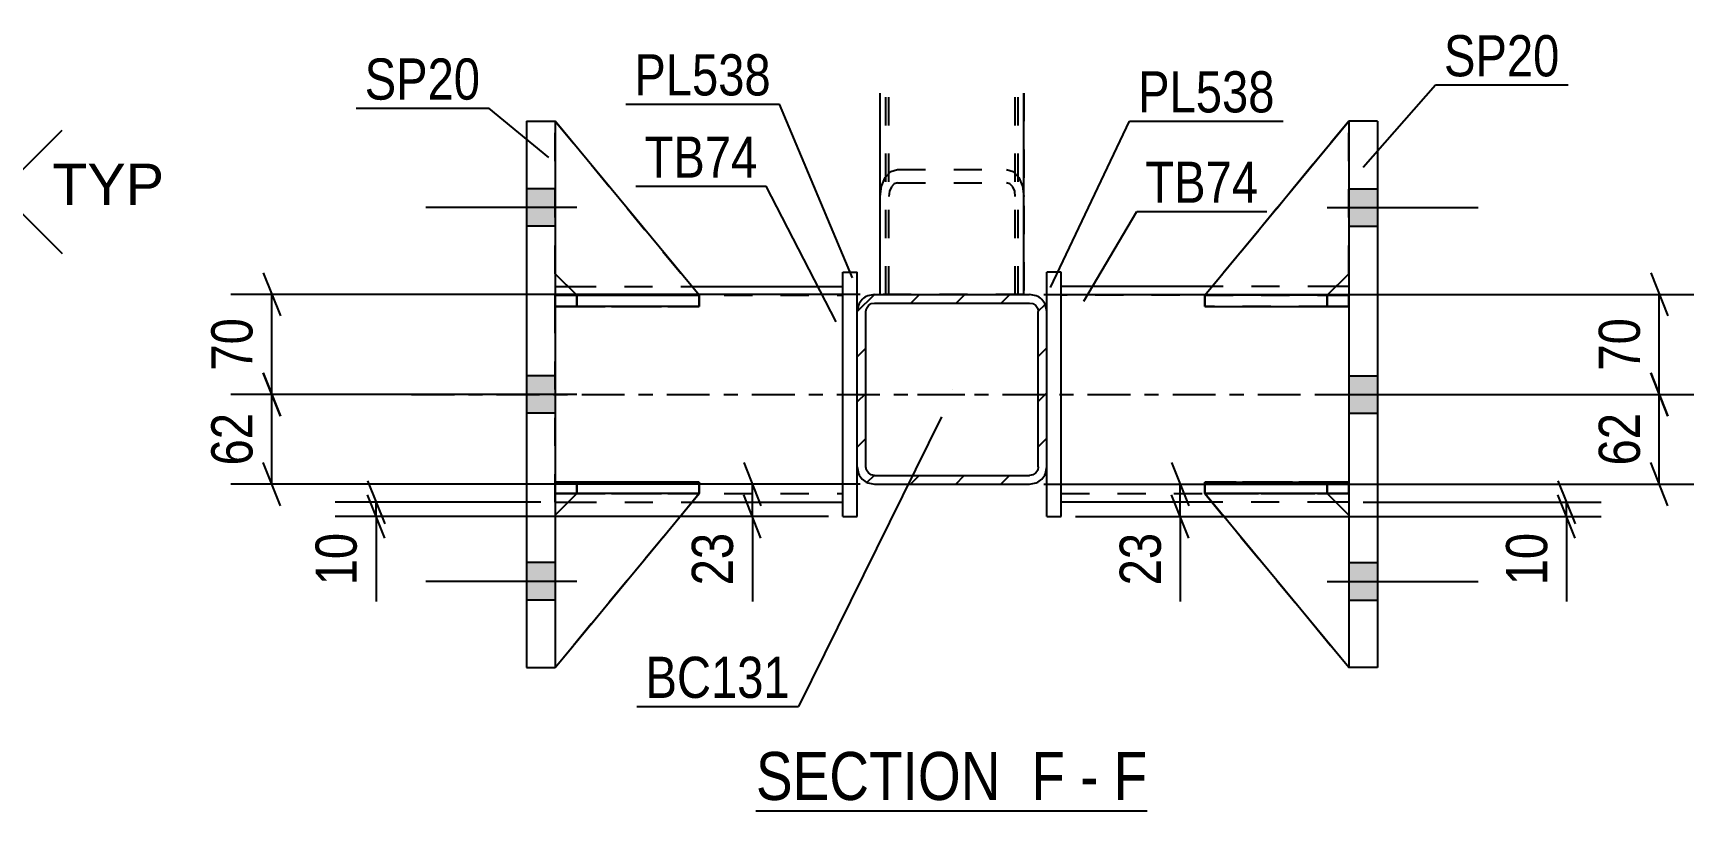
# Model space of a CAD drawing. Header units: millimetres. Extents: x 0 to 841, y 0 to 594.
# Drawn here: x 220.5 to 336, y 143.7 to 197.8 of the extents above; entities that cross this region are included whole.
import ezdxf

# ---------------------------------------------------------------- set-up
doc = ezdxf.new("R2010")
doc.units = ezdxf.units.MM
doc.linetypes.add('DXK_LINE_DOT2', pattern=[3.9198, 1.9599, -1.9599])
doc.linetypes.add('DXK_LINE_DOT3', pattern=[5.9187, 2.979, -0.9799, 0.9799, -0.9799])
doc.styles.add('Arial', font='ARIAL.TTF', dxfattribs={"height": 0.2})
doc.styles.add('Arial Narrow', font='ARIALN.TTF', dxfattribs={"height": 0.2})

# ---------------------------------------------------------------- blocks, each defined once
blk = doc.blocks.new('Unknown-814735583-16 - 6405')
at = {"color": 6, "linetype": 'Continuous'}
blk.add_line((270.78, 143.7), (298, 143.7), dxfattribs=at)
at = {"color": 0, "linetype": 'Continuous'}
for points in [[(288.89, 144.45), (288.89, 147.95), (270.78, 147.95), (270.78, 144.45)], [(292.28, 144.45), (292.28, 147.95), (289.94, 147.95), (289.94, 144.45)], [(294.61, 144.45), (294.61, 147.95), (293.33, 147.95), (293.33, 144.45)], [(298, 144.45), (298, 147.95), (295.66, 147.95), (295.66, 144.45)]]:
    blk.add_wipeout(points, dxfattribs=at)
at = {"color": 7, "linetype": 'Continuous', "style": 'Arial Narrow'}
for s, p in [('SECTION ', (270.78, 144.45)), ('F', (289.94, 144.45)), ('F', (295.66, 144.45)), ('-', (293.33, 144.45))]:
    blk.add_text(s, height=3.34, dxfattribs=at).set_placement(p)
blk = doc.blocks.new('Part-814735583-6506 - 6405')
at = {"color": 7, "linetype": 'DXK_LINE_DOT2'}
for p, q in [((279.42, 179.62), (279.42, 193.62)), ((279.82, 179.62), (279.82, 193.62)), ((289.02, 179.62), (289.02, 193.62)), ((289.42, 193.62), (289.42, 179.62)), ((289.42, 179.62), (279.42, 179.62))]:
    blk.add_line(p, q, dxfattribs=at)
blk = doc.blocks.new('Bolt-814735583-6482 - 6405')
at = {"linetype": 'Continuous'}
for points in [[(256.82, 184.36), (256.82, 186.96), (254.82, 186.96), (254.82, 184.36)], [(256.82, 184.36), (256.82, 186.96), (254.82, 186.96), (254.82, 184.36)], [(256.82, 184.36), (256.82, 186.96), (254.82, 186.96), (254.82, 184.36)], [(256.82, 171.36), (256.82, 173.96), (254.82, 173.96), (254.82, 171.36)], [(256.82, 171.36), (256.82, 173.96), (254.82, 173.96), (254.82, 171.36)], [(256.82, 158.36), (256.82, 160.96), (254.82, 160.96), (254.82, 158.36)], [(256.82, 158.36), (256.82, 160.96), (254.82, 160.96), (254.82, 158.36)], [(256.82, 158.36), (256.82, 160.96), (254.82, 160.96), (254.82, 158.36)]]:
    blk.add_hatch(color=1, dxfattribs=at).paths.add_polyline_path(points)
at = {"color": 1, "linetype": 'Continuous'}
for p, q in [((256.82, 186.96), (254.82, 186.96)), ((256.82, 186.96), (254.82, 186.96)), ((256.82, 186.96), (254.82, 186.96)), ((258.32, 185.66), (247.82, 185.66)), ((258.32, 185.66), (247.82, 185.66)), ((258.32, 185.66), (247.82, 185.66)), ((256.82, 184.36), (254.82, 184.36)), ((256.82, 184.36), (254.82, 184.36)), ((256.82, 184.36), (254.82, 184.36)), ((256.82, 173.96), (254.82, 173.96)), ((256.82, 173.96), (254.82, 173.96)), ((258.32, 172.66), (247.82, 172.66)), ((258.32, 172.66), (247.82, 172.66)), ((256.82, 171.36), (254.82, 171.36)), ((256.82, 171.36), (254.82, 171.36)), ((256.82, 160.96), (254.82, 160.96)), ((256.82, 160.96), (254.82, 160.96)), ((256.82, 160.96), (254.82, 160.96)), ((258.32, 159.66), (247.82, 159.66)), ((258.32, 159.66), (247.82, 159.66)), ((258.32, 159.66), (247.82, 159.66)), ((256.82, 158.36), (254.82, 158.36)), ((256.82, 158.36), (254.82, 158.36)), ((256.82, 158.36), (254.82, 158.36))]:
    blk.add_line(p, q, dxfattribs=at)
blk = doc.blocks.new('Part-814735583-6523 - 6405')
at = {"linetype": 'Continuous'}
h = blk.add_hatch(dxfattribs=at)
h.set_pattern_fill('', scale=0.7, style=0, pattern_type=0)
h.set_pattern_definition([(45, (279.022, 179.6243), (-1.57154, 1.57154), [])])
h.paths.add_polyline_path([(289.82, 179.62), (279.02, 179.62), (278.56, 179.53), (278.17, 179.27), (277.91, 178.88), (277.82, 178.42), (277.82, 167.62), (277.91, 167.17), (278.17, 166.78), (278.56, 166.52), (279.02, 166.42), (289.82, 166.42), (290.28, 166.52), (290.67, 166.78), (290.93, 167.17), (291.02, 167.62), (291.02, 178.42), (290.93, 178.88), (290.67, 179.27), (290.28, 179.53)])
h.paths.add_polyline_path([(290.38, 178.65), (290.42, 178.42), (290.42, 167.62), (290.38, 167.39), (290.25, 167.2), (290.05, 167.07), (289.82, 167.02), (279.02, 167.02), (278.79, 167.07), (278.6, 167.2), (278.47, 167.39), (278.42, 167.62), (278.42, 178.42), (278.47, 178.65), (278.6, 178.85), (278.79, 178.98), (279.02, 179.02), (289.82, 179.02), (290.05, 178.98), (290.25, 178.85)])
at = {"color": 2, "linetype": 'Continuous'}
for p, q in [((279.02, 179.62), (278.56, 179.53)), ((279.02, 179.62), (279.02, 179.62)), ((279.02, 179.62), (289.82, 179.62)), ((289.82, 179.62), (289.82, 179.62)), ((290.28, 179.53), (289.82, 179.62)), ((277.91, 178.88), (277.82, 178.42)), ((277.82, 178.42), (277.82, 178.42)), ((277.82, 167.62), (277.82, 178.42)), ((278.42, 178.42), (278.47, 178.65)), ((278.42, 178.42), (278.42, 178.42)), ((278.42, 167.62), (278.42, 178.42)), ((278.47, 178.65), (278.6, 178.85)), ((278.6, 178.85), (278.79, 178.98)), ((278.79, 178.98), (279.02, 179.02)), ((279.02, 179.02), (279.02, 179.02)), ((279.02, 179.02), (289.82, 179.02)), ((289.82, 179.02), (289.82, 179.02)), ((289.82, 179.02), (290.05, 178.98)), ((290.05, 178.98), (290.25, 178.85)), ((290.25, 178.85), (290.38, 178.65)), ((290.38, 178.65), (290.42, 178.42)), ((290.42, 178.42), (290.42, 178.42)), ((290.42, 167.62), (290.42, 178.42)), ((291.02, 178.42), (290.93, 178.88)), ((291.02, 178.42), (291.02, 178.42)), ((291.02, 167.62), (291.02, 178.42)), ((277.82, 167.62), (277.82, 167.62)), ((277.82, 167.62), (277.91, 167.17)), ((278.42, 167.62), (278.42, 167.62)), ((278.47, 167.39), (278.42, 167.62)), ((290.42, 167.62), (290.38, 167.39)), ((290.42, 167.62), (290.42, 167.62)), ((290.93, 167.17), (291.02, 167.62)), ((291.02, 167.62), (291.02, 167.62)), ((278.6, 167.2), (278.47, 167.39)), ((278.56, 166.52), (279.02, 166.42)), ((278.79, 167.07), (278.6, 167.2)), ((279.02, 167.02), (278.79, 167.07)), ((279.02, 167.02), (279.02, 167.02)), ((279.02, 167.02), (289.82, 167.02)), ((279.02, 166.42), (279.02, 166.42)), ((279.02, 166.42), (289.82, 166.42)), ((290.05, 167.07), (289.82, 167.02)), ((289.82, 167.02), (289.82, 167.02)), ((289.82, 166.42), (290.28, 166.52)), ((289.82, 166.42), (289.82, 166.42)), ((290.25, 167.2), (290.05, 167.07)), ((290.38, 167.39), (290.25, 167.2))]:
    blk.add_line(p, q, dxfattribs=at)
at = {"color": 7, "linetype": 'DXK_LINE_DOT3'}
blk.add_line((284.42, 173.02), (284.42, 173.02), dxfattribs=at)
at = {"color": 2, "linetype": 'Continuous'}
for centre, start, end in [((279.02, 178.42), 112.5, 157.5), ((289.82, 178.42), 22.5, 67.5), ((279.02, 167.62), 202.5, 247.5), ((289.82, 167.62), 292.5, 337.5)]:
    blk.add_arc(centre, 1.2, start, end, dxfattribs=at)
blk = doc.blocks.new('Part-814735583-6507 - 6405')
at = {"color": 2, "linetype": 'Continuous'}
for p, q in [((279.42, 179.62), (279.42, 193.62)), ((289.42, 179.62), (289.42, 193.62))]:
    blk.add_line(p, q, dxfattribs=at)
at = {"color": 7, "linetype": 'DXK_LINE_DOT2'}
for p, q in [((280.02, 179.62), (280.02, 193.62)), ((288.82, 179.62), (288.82, 193.62)), ((279.51, 187.15), (279.77, 187.76)), ((279.77, 187.76), (280.16, 188.16)), ((280.16, 188.16), (280.62, 188.3)), ((280.39, 187.3), (280.2, 187.1)), ((280.62, 187.37), (280.39, 187.3)), ((280.62, 188.3), (288.22, 188.3)), ((280.62, 187.37), (288.22, 187.37)), ((288.22, 188.3), (288.68, 188.16)), ((288.45, 187.3), (288.22, 187.37)), ((288.65, 187.1), (288.45, 187.3)), ((288.68, 188.16), (289.07, 187.76)), ((289.07, 187.76), (289.33, 187.15)), ((279.42, 186.44), (279.51, 187.15)), ((280.07, 186.8), (280.02, 186.44)), ((280.2, 187.1), (280.07, 186.8)), ((288.78, 186.8), (288.65, 187.1)), ((288.82, 186.44), (288.78, 186.8)), ((289.33, 187.15), (289.42, 186.44)), ((279.42, 179.62), (289.42, 179.62))]:
    blk.add_line(p, q, dxfattribs=at)
blk = doc.blocks.new('Part-814735583-6547 - 6405')
at = {"color": 2, "linetype": 'Continuous'}
for p, q in [((256.82, 180.16), (257.71, 180.16)), ((266.32, 180.16), (276.82, 180.16)), ((256.82, 165.16), (257.73, 165.16)), ((266.33, 165.16), (276.82, 165.16))]:
    blk.add_line(p, q, dxfattribs=at)
at = {"color": 7, "linetype": 'DXK_LINE_DOT2'}
for p, q in [((256.82, 165.16), (256.82, 180.16)), ((256.82, 179.56), (276.82, 179.56)), ((257.71, 180.16), (266.32, 180.16)), ((276.82, 165.16), (276.82, 180.16)), ((256.82, 165.76), (276.82, 165.76)), ((257.73, 165.16), (266.33, 165.16))]:
    blk.add_line(p, q, dxfattribs=at)
at = {"color": 7, "linetype": 'DXK_LINE_DOT3'}
blk.add_line((246.82, 172.66), (286.82, 172.66), dxfattribs=at)
blk = doc.blocks.new('Bolt-814735583-6483 - 6405')
at = {"linetype": 'Continuous'}
for points in [[(314.02, 184.36), (314.02, 186.96), (312.02, 186.96), (312.02, 184.36)], [(314.02, 184.36), (314.02, 186.96), (312.02, 186.96), (312.02, 184.36)], [(314.02, 184.36), (314.02, 186.96), (312.02, 186.96), (312.02, 184.36)], [(314.02, 171.36), (314.02, 173.96), (312.02, 173.96), (312.02, 171.36)], [(314.02, 171.36), (314.02, 173.96), (312.02, 173.96), (312.02, 171.36)], [(314.02, 158.36), (314.02, 160.96), (312.02, 160.96), (312.02, 158.36)], [(314.02, 158.36), (314.02, 160.96), (312.02, 160.96), (312.02, 158.36)], [(314.02, 158.36), (314.02, 160.96), (312.02, 160.96), (312.02, 158.36)]]:
    blk.add_hatch(color=1, dxfattribs=at).paths.add_polyline_path(points)
at = {"color": 1, "linetype": 'Continuous'}
for p, q in [((312.02, 186.96), (314.02, 186.96)), ((312.02, 186.96), (314.02, 186.96)), ((312.02, 186.96), (314.02, 186.96)), ((310.52, 185.66), (321.02, 185.66)), ((310.52, 185.66), (321.02, 185.66)), ((310.52, 185.66), (321.02, 185.66)), ((312.02, 184.36), (314.02, 184.36)), ((312.02, 184.36), (314.02, 184.36)), ((312.02, 184.36), (314.02, 184.36)), ((312.02, 173.96), (314.02, 173.96)), ((312.02, 173.96), (314.02, 173.96)), ((310.52, 172.66), (321.02, 172.66)), ((310.52, 172.66), (321.02, 172.66)), ((312.02, 171.36), (314.02, 171.36)), ((312.02, 171.36), (314.02, 171.36)), ((312.02, 160.96), (314.02, 160.96)), ((312.02, 160.96), (314.02, 160.96)), ((312.02, 160.96), (314.02, 160.96)), ((310.52, 159.66), (321.02, 159.66)), ((310.52, 159.66), (321.02, 159.66)), ((310.52, 159.66), (321.02, 159.66)), ((312.02, 158.36), (314.02, 158.36)), ((312.02, 158.36), (314.02, 158.36)), ((312.02, 158.36), (314.02, 158.36))]:
    blk.add_line(p, q, dxfattribs=at)
blk = doc.blocks.new('Part-814735583-6532 - 6405')
at = {"color": 2, "linetype": 'Continuous'}
for p, q in [((302.52, 180.16), (292.02, 180.16)), ((312.02, 180.16), (311.13, 180.16)), ((302.51, 165.16), (292.02, 165.16)), ((312.02, 165.16), (311.11, 165.16))]:
    blk.add_line(p, q, dxfattribs=at)
at = {"color": 7, "linetype": 'DXK_LINE_DOT2'}
for p, q in [((292.02, 165.16), (292.02, 180.16)), ((312.02, 179.56), (292.02, 179.56)), ((311.13, 180.16), (302.52, 180.16)), ((312.02, 180.16), (312.02, 165.16)), ((292.02, 165.76), (312.02, 165.76)), ((311.11, 165.16), (302.51, 165.16))]:
    blk.add_line(p, q, dxfattribs=at)
at = {"color": 7, "linetype": 'DXK_LINE_DOT3'}
blk.add_line((282.02, 172.66), (322.02, 172.66), dxfattribs=at)
blk = doc.blocks.new('Part-814735583-6537 - 6405')
at = {"color": 2, "linetype": 'Continuous'}
for p, q in [((292.02, 181.17), (291.02, 181.17)), ((291.02, 178.42), (291.02, 181.17)), ((292.02, 164.17), (292.02, 181.17)), ((291.02, 164.17), (291.02, 167.62)), ((291.02, 164.17), (292.02, 164.17))]:
    blk.add_line(p, q, dxfattribs=at)
at = {"color": 7, "linetype": 'DXK_LINE_DOT2'}
blk.add_line((291.02, 167.62), (291.02, 178.42), dxfattribs=at)
blk = doc.blocks.new('Part-814735583-6542 - 6405')
at = {"color": 2, "linetype": 'Continuous'}
for p, q in [((276.82, 164.17), (276.82, 181.17)), ((276.82, 181.17), (277.82, 181.17)), ((277.82, 178.42), (277.82, 181.17)), ((277.82, 164.17), (277.82, 167.62)), ((276.82, 164.17), (277.82, 164.17))]:
    blk.add_line(p, q, dxfattribs=at)
at = {"color": 7, "linetype": 'DXK_LINE_DOT2'}
blk.add_line((277.82, 167.62), (277.82, 178.42), dxfattribs=at)
blk = doc.blocks.new('Part-814735583-6548 - 6405')
at = {"color": 2, "linetype": 'Continuous'}
for p, q in [((302.02, 165.76), (302.02, 165.76)), ((310.52, 165.76), (302.02, 165.76)), ((312.02, 153.67), (302.02, 165.76)), ((310.52, 165.76), (310.52, 165.76)), ((310.52, 165.76), (312.02, 164.26))]:
    blk.add_line(p, q, dxfattribs=at)
at = {"color": 7, "linetype": 'DXK_LINE_DOT2'}
for p, q in [((302.02, 165.76), (310.52, 165.76)), ((312.02, 153.67), (302.02, 165.76)), ((310.52, 165.76), (312.02, 164.26)), ((312.02, 164.26), (312.02, 153.67))]:
    blk.add_line(p, q, dxfattribs=at)
blk = doc.blocks.new('Part-814735583-6549 - 6405')
at = {"color": 7, "linetype": 'DXK_LINE_DOT2'}
for p, q in [((302.02, 165.76), (310.52, 165.76)), ((312.02, 153.67), (302.02, 165.76)), ((302.02, 165.76), (302.02, 165.76)), ((310.52, 165.76), (302.02, 165.76)), ((302.02, 165.76), (312.02, 153.67)), ((310.52, 165.76), (312.02, 164.26)), ((310.52, 165.76), (310.52, 165.76)), ((312.02, 164.26), (310.52, 165.76)), ((312.02, 164.26), (312.02, 153.67))]:
    blk.add_line(p, q, dxfattribs=at)
blk = doc.blocks.new('Part-814735583-6550 - 6405')
at = {"color": 7, "linetype": 'DXK_LINE_DOT2'}
for p, q in [((312.02, 191.67), (302.02, 179.56)), ((312.02, 191.66), (312.02, 191.67)), ((312.02, 181.06), (312.02, 191.67)), ((310.52, 179.56), (312.02, 181.06)), ((310.52, 179.56), (302.02, 179.56)), ((310.52, 179.56), (303.27, 179.56)), ((310.52, 179.56), (310.53, 179.57)), ((310.52, 179.56), (310.52, 179.56))]:
    blk.add_line(p, q, dxfattribs=at)
at = {"color": 2, "linetype": 'Continuous'}
for p, q in [((302.02, 179.56), (312.02, 191.66)), ((312.02, 191.67), (312.02, 191.67)), ((310.53, 179.57), (312.02, 181.06)), ((303.27, 179.56), (302.02, 179.56)), ((302.02, 179.56), (302.02, 179.56))]:
    blk.add_line(p, q, dxfattribs=at)
blk = doc.blocks.new('Part-814735583-6551 - 6405')
at = {"color": 7, "linetype": 'DXK_LINE_DOT2'}
for p, q in [((312.02, 191.67), (302.02, 179.56)), ((302.02, 179.56), (312.02, 191.67)), ((312.02, 181.06), (312.02, 191.67)), ((310.52, 179.56), (312.02, 181.06)), ((310.52, 179.56), (312.02, 181.06)), ((302.02, 179.56), (310.52, 179.56)), ((302.02, 179.56), (302.02, 179.56)), ((310.52, 179.56), (302.02, 179.56)), ((310.52, 179.56), (310.52, 179.56))]:
    blk.add_line(p, q, dxfattribs=at)
blk = doc.blocks.new('Part-814735583-6552 - 6405')
at = {"color": 7, "linetype": 'DXK_LINE_DOT2'}
for p, q in [((302.02, 165.77), (302.02, 166.57)), ((302.02, 166.57), (310.52, 166.57)), ((312.02, 166.57), (302.02, 166.57)), ((310.52, 165.77), (310.52, 166.57)), ((310.52, 166.57), (312.02, 166.57)), ((312.02, 165.77), (312.02, 166.57)), ((312.02, 165.77), (312.02, 166.57)), ((312.02, 166.57), (312.02, 166.57)), ((310.52, 165.77), (302.02, 165.77)), ((302.02, 165.77), (312.02, 165.77)), ((312.02, 165.77), (310.52, 165.77)), ((312.02, 165.77), (312.02, 165.77))]:
    blk.add_line(p, q, dxfattribs=at)
blk = doc.blocks.new('Part-814735583-6553 - 6405')
at = {"color": 7, "linetype": 'DXK_LINE_DOT2'}
for p, q in [((302.02, 178.77), (302.02, 179.57)), ((302.02, 179.57), (310.52, 179.57)), ((312.02, 179.57), (302.02, 179.57)), ((310.52, 178.77), (310.52, 179.57)), ((310.52, 179.57), (312.02, 179.57)), ((312.02, 178.77), (312.02, 179.57)), ((312.02, 178.77), (312.02, 179.57)), ((312.02, 179.57), (312.02, 179.57)), ((310.52, 178.77), (302.02, 178.77)), ((302.02, 178.77), (312.02, 178.77)), ((312.02, 178.77), (310.52, 178.77)), ((312.02, 178.77), (312.02, 178.77))]:
    blk.add_line(p, q, dxfattribs=at)
blk = doc.blocks.new('Part-814735583-6554 - 6405')
at = {"color": 2, "linetype": 'Continuous'}
for p, q in [((302.02, 166.57), (312.02, 166.57)), ((302.02, 166.57), (302.02, 165.77)), ((312.02, 166.57), (312.02, 166.57)), ((312.02, 165.77), (312.02, 166.57)), ((312.02, 165.77), (302.02, 165.77))]:
    blk.add_line(p, q, dxfattribs=at)
at = {"color": 7, "linetype": 'DXK_LINE_DOT2'}
for p, q in [((310.52, 166.57), (302.02, 166.57)), ((312.02, 166.57), (310.52, 166.57)), ((310.52, 166.57), (310.52, 165.77)), ((312.02, 166.57), (312.02, 166.57)), ((302.02, 165.77), (310.52, 165.77)), ((310.52, 165.77), (312.02, 165.77))]:
    blk.add_line(p, q, dxfattribs=at)
blk = doc.blocks.new('Part-814735583-6555 - 6405')
at = {"color": 2, "linetype": 'Continuous'}
for p, q in [((302.03, 179.57), (302.02, 179.57)), ((302.02, 179.57), (302.02, 178.77)), ((312.02, 179.57), (303.27, 179.57)), ((312.02, 179.57), (312.02, 179.57)), ((312.02, 179.57), (312.02, 178.77)), ((302.02, 178.77), (312.02, 178.77))]:
    blk.add_line(p, q, dxfattribs=at)
at = {"color": 7, "linetype": 'DXK_LINE_DOT2'}
for p, q in [((303.27, 179.57), (302.03, 179.57)), ((310.52, 179.57), (302.03, 179.57)), ((310.52, 179.57), (312.02, 179.57)), ((310.52, 179.57), (310.52, 178.77)), ((312.02, 179.57), (312.02, 179.57)), ((302.02, 178.77), (310.52, 178.77)), ((310.52, 178.77), (312.02, 178.77))]:
    blk.add_line(p, q, dxfattribs=at)
blk = doc.blocks.new('Part-814735583-6556 - 6405')
at = {"color": 2, "linetype": 'Continuous'}
for p, q in [((258.32, 165.76), (256.82, 164.26)), ((256.82, 153.67), (266.82, 165.76)), ((266.82, 165.76), (258.32, 165.76)), ((258.32, 165.76), (258.32, 165.76)), ((266.82, 165.76), (266.82, 165.76))]:
    blk.add_line(p, q, dxfattribs=at)
at = {"color": 7, "linetype": 'DXK_LINE_DOT2'}
for p, q in [((256.82, 164.26), (258.32, 165.76)), ((256.82, 153.67), (266.82, 165.76)), ((258.32, 165.76), (266.82, 165.76)), ((256.82, 164.26), (256.82, 153.67))]:
    blk.add_line(p, q, dxfattribs=at)
blk = doc.blocks.new('Part-814735583-6557 - 6405')
at = {"color": 7, "linetype": 'DXK_LINE_DOT2'}
for p, q in [((258.32, 165.76), (256.82, 164.26)), ((256.82, 153.67), (266.82, 165.76)), ((256.82, 164.26), (258.32, 165.76)), ((266.82, 165.76), (256.82, 153.67)), ((266.82, 165.76), (258.32, 165.76)), ((258.32, 165.76), (258.32, 165.76)), ((258.32, 165.76), (266.82, 165.76)), ((266.82, 165.76), (266.82, 165.76)), ((256.82, 164.26), (256.82, 153.67))]:
    blk.add_line(p, q, dxfattribs=at)
blk = doc.blocks.new('Part-814735583-6558 - 6405')
at = {"color": 2, "linetype": 'Continuous'}
for p, q in [((256.82, 191.67), (256.82, 191.67)), ((266.82, 179.56), (256.82, 191.66)), ((258.31, 179.57), (256.82, 181.06)), ((265.57, 179.56), (266.82, 179.56)), ((266.82, 179.56), (266.82, 179.56))]:
    blk.add_line(p, q, dxfattribs=at)
at = {"color": 7, "linetype": 'DXK_LINE_DOT2'}
for p, q in [((256.82, 191.67), (266.82, 179.56)), ((256.82, 191.66), (256.82, 191.67)), ((256.82, 181.06), (256.82, 191.67)), ((258.32, 179.56), (256.82, 181.06)), ((258.32, 179.56), (258.31, 179.57)), ((266.82, 179.56), (258.32, 179.56)), ((258.32, 179.56), (258.32, 179.56)), ((258.32, 179.56), (265.57, 179.56))]:
    blk.add_line(p, q, dxfattribs=at)
blk = doc.blocks.new('Part-814735583-6559 - 6405')
at = {"color": 7, "linetype": 'DXK_LINE_DOT2'}
for p, q in [((256.82, 181.06), (256.82, 191.67)), ((256.82, 191.67), (266.82, 179.56)), ((256.82, 191.67), (266.82, 179.56)), ((258.32, 179.56), (256.82, 181.06)), ((258.32, 179.56), (256.82, 181.06)), ((266.82, 179.56), (258.32, 179.56)), ((258.32, 179.56), (258.32, 179.56)), ((258.32, 179.56), (266.82, 179.56)), ((266.82, 179.56), (266.82, 179.56))]:
    blk.add_line(p, q, dxfattribs=at)
blk = doc.blocks.new('Part-814735583-6560 - 6405')
at = {"color": 7, "linetype": 'DXK_LINE_DOT2'}
for p, q in [((256.82, 166.57), (258.32, 166.57)), ((266.82, 166.57), (256.82, 166.57)), ((256.82, 166.57), (256.82, 166.57)), ((256.82, 166.57), (256.82, 165.77)), ((256.82, 166.57), (256.82, 165.77)), ((258.32, 166.57), (266.82, 166.57)), ((258.32, 166.57), (258.32, 165.77)), ((266.82, 166.57), (266.82, 165.77)), ((258.32, 165.77), (256.82, 165.77)), ((256.82, 165.77), (266.82, 165.77)), ((256.82, 165.77), (256.82, 165.77)), ((266.82, 165.77), (258.32, 165.77))]:
    blk.add_line(p, q, dxfattribs=at)
blk = doc.blocks.new('Part-814735583-6561 - 6405')
at = {"color": 7, "linetype": 'DXK_LINE_DOT2'}
for p, q in [((256.82, 179.57), (258.32, 179.57)), ((266.82, 179.57), (256.82, 179.57)), ((256.82, 179.57), (256.82, 179.57)), ((256.82, 179.57), (256.82, 178.77)), ((256.82, 179.57), (256.82, 178.77)), ((258.32, 179.57), (266.82, 179.57)), ((258.32, 179.57), (258.32, 178.77)), ((266.82, 179.57), (266.82, 178.77)), ((258.32, 178.77), (256.82, 178.77)), ((256.82, 178.77), (266.82, 178.77)), ((256.82, 178.77), (256.82, 178.77)), ((266.82, 178.77), (258.32, 178.77))]:
    blk.add_line(p, q, dxfattribs=at)
blk = doc.blocks.new('Part-814735583-6562 - 6405')
at = {"color": 2, "linetype": 'Continuous'}
for p, q in [((256.82, 165.77), (256.82, 166.57)), ((266.82, 166.57), (256.82, 166.57)), ((266.82, 165.77), (266.82, 166.57)), ((266.82, 165.77), (256.82, 165.77)), ((256.82, 165.77), (256.82, 165.77))]:
    blk.add_line(p, q, dxfattribs=at)
at = {"color": 7, "linetype": 'DXK_LINE_DOT2'}
for p, q in [((258.32, 166.57), (256.82, 166.57)), ((258.32, 165.77), (258.32, 166.57)), ((266.82, 166.57), (258.32, 166.57)), ((256.82, 165.77), (258.32, 165.77)), ((258.32, 165.77), (266.82, 165.77))]:
    blk.add_line(p, q, dxfattribs=at)
blk = doc.blocks.new('Part-814735583-6563 - 6405')
at = {"color": 2, "linetype": 'Continuous'}
for p, q in [((256.82, 178.77), (256.82, 179.57)), ((256.82, 179.57), (265.57, 179.57)), ((266.82, 179.57), (266.81, 179.57)), ((266.82, 178.77), (266.82, 179.57)), ((266.82, 178.77), (256.82, 178.77)), ((256.82, 178.77), (256.82, 178.77))]:
    blk.add_line(p, q, dxfattribs=at)
at = {"color": 7, "linetype": 'DXK_LINE_DOT2'}
for p, q in [((258.32, 179.57), (256.82, 179.57)), ((258.32, 178.77), (258.32, 179.57)), ((258.32, 179.57), (266.81, 179.57)), ((256.82, 178.77), (258.32, 178.77)), ((258.32, 178.77), (266.82, 178.77))]:
    blk.add_line(p, q, dxfattribs=at)
blk = doc.blocks.new('Part-814735583-6568 - 6405')
at = {"color": 2, "linetype": 'Continuous'}
for p, q in [((314.02, 191.66), (312.02, 191.66)), ((312.02, 191.66), (312.02, 153.66)), ((314.02, 191.66), (314.02, 153.66)), ((314.02, 153.66), (312.02, 153.66))]:
    blk.add_line(p, q, dxfattribs=at)
blk = doc.blocks.new('Part-814735583-6573 - 6405')
at = {"color": 2, "linetype": 'Continuous'}
for p, q in [((254.82, 191.66), (256.82, 191.66)), ((254.82, 191.66), (254.82, 153.66)), ((256.82, 191.66), (256.82, 153.66)), ((254.82, 153.66), (256.82, 153.66))]:
    blk.add_line(p, q, dxfattribs=at)
blk = doc.blocks.new('StraightDimension-814735583-6647 - 6405')
at = {"color": 7, "linetype": 'Continuous'}
for p, q in [((236.5, 181.12), (237.7, 178.12)), ((278.02, 179.62), (234.25, 179.62)), ((237.1, 172.66), (237.1, 179.62)), ((237.7, 171.16), (236.5, 174.16)), ((249.32, 172.66), (234.25, 172.66))]:
    blk.add_line(p, q, dxfattribs=at)
at = {"color": 0}
blk.add_wipeout([(236.35, 178.57), (232.15, 178.57), (232.15, 173.72), (236.35, 173.72)], dxfattribs=at)
at = {"color": 3, "style": 'Arial Narrow'}
blk.add_text('70', height=2.863, rotation=90.0002, dxfattribs=at).set_placement((235.75, 174.32))
blk = doc.blocks.new('StraightDimension-814735583-6592 - 6405')
at = {"color": 7, "linetype": 'Continuous'}
for p, q in [((299.7, 167.92), (300.9, 164.92)), ((290.82, 166.42), (302.7, 166.42)), ((300.3, 164.17), (300.3, 166.42)), ((300.9, 162.67), (299.7, 165.67)), ((293.02, 164.17), (302.7, 164.17)), ((300.3, 164.17), (300.3, 158.26)), ((300.3, 164.17), (300.3, 158.26))]:
    blk.add_line(p, q, dxfattribs=at)
at = {"color": 0}
blk.add_wipeout([(299.55, 163.64), (295.35, 163.64), (295.35, 158.78), (299.55, 158.78)], dxfattribs=at)
at = {"color": 3, "style": 'Arial Narrow'}
blk.add_text('23', height=2.863, rotation=90.0002, dxfattribs=at).set_placement((298.95, 159.38))
blk = doc.blocks.new('StraightDimension-814735583-6660 - 6405')
at = {"color": 7, "linetype": 'Continuous'}
for p, q in [((333.03, 174.16), (334.23, 171.16)), ((319.52, 172.66), (336.03, 172.66)), ((333.63, 166.42), (333.63, 172.66)), ((334.23, 164.92), (333.03, 167.92)), ((290.82, 166.42), (336.03, 166.42))]:
    blk.add_line(p, q, dxfattribs=at)
at = {"color": 0}
blk.add_wipeout([(332.88, 171.97), (328.68, 171.97), (328.68, 167.12), (332.88, 167.12)], dxfattribs=at)
at = {"color": 3, "style": 'Arial Narrow'}
blk.add_text('62', height=2.863, rotation=90.0002, dxfattribs=at).set_placement((332.28, 167.72))
blk = doc.blocks.new('StraightDimension-814735583-6614 - 6405')
at = {"color": 7, "linetype": 'Continuous'}
for p, q in [((243.75, 166.66), (244.95, 163.66)), ((244.95, 162.67), (243.75, 165.67)), ((255.82, 165.16), (241.5, 165.16)), ((275.82, 164.17), (241.5, 164.17)), ((244.35, 164.17), (244.35, 165.16)), ((244.35, 164.17), (244.35, 158.26)), ((244.35, 164.17), (244.35, 158.26))]:
    blk.add_line(p, q, dxfattribs=at)
at = {"color": 0}
blk.add_wipeout([(243.6, 163.64), (239.4, 163.64), (239.4, 158.78), (243.6, 158.78)], dxfattribs=at)
at = {"color": 3, "style": 'Arial Narrow'}
blk.add_text('10', height=2.863, rotation=90.0002, dxfattribs=at).set_placement((243, 159.38))
blk = doc.blocks.new('StraightDimension-814735583-6625 - 6405')
at = {"color": 7, "linetype": 'Continuous'}
for p, q in [((326.58, 166.66), (327.78, 163.66)), ((327.78, 162.67), (326.58, 165.67)), ((293.02, 164.17), (329.58, 164.17)), ((313.02, 165.16), (329.58, 165.16)), ((327.18, 164.17), (327.18, 165.16)), ((327.18, 164.17), (327.18, 158.26)), ((327.18, 164.17), (327.18, 158.26))]:
    blk.add_line(p, q, dxfattribs=at)
at = {"color": 0}
blk.add_wipeout([(326.43, 163.64), (322.23, 163.64), (322.23, 158.78), (326.43, 158.78)], dxfattribs=at)
at = {"color": 3, "style": 'Arial Narrow'}
blk.add_text('10', height=2.863, rotation=90.0002, dxfattribs=at).set_placement((325.83, 159.38))
blk = doc.blocks.new('StraightDimension-814735583-6603 - 6405')
at = {"color": 7, "linetype": 'Continuous'}
for p, q in [((269.93, 167.92), (271.13, 164.92)), ((278.02, 166.42), (267.68, 166.42)), ((270.53, 164.17), (270.53, 166.42)), ((271.13, 162.67), (269.93, 165.67)), ((275.82, 164.17), (267.68, 164.17)), ((270.53, 164.17), (270.53, 158.26)), ((270.53, 164.17), (270.53, 158.26))]:
    blk.add_line(p, q, dxfattribs=at)
at = {"color": 0}
blk.add_wipeout([(269.78, 163.64), (265.58, 163.64), (265.58, 158.78), (269.78, 158.78)], dxfattribs=at)
at = {"color": 3, "style": 'Arial Narrow'}
blk.add_text('23', height=2.863, rotation=90.0002, dxfattribs=at).set_placement((269.18, 159.38))
blk = doc.blocks.new('StraightDimension-814735583-6636 - 6405')
at = {"color": 7, "linetype": 'Continuous'}
for p, q in [((236.5, 174.16), (237.7, 171.16)), ((249.32, 172.66), (234.25, 172.66)), ((237.1, 166.42), (237.1, 172.66)), ((237.7, 164.92), (236.5, 167.92)), ((278.02, 166.42), (234.25, 166.42))]:
    blk.add_line(p, q, dxfattribs=at)
at = {"color": 0}
blk.add_wipeout([(236.35, 171.97), (232.15, 171.97), (232.15, 167.12), (236.35, 167.12)], dxfattribs=at)
at = {"color": 3, "style": 'Arial Narrow'}
blk.add_text('62', height=2.863, rotation=90.0002, dxfattribs=at).set_placement((235.75, 167.72))
blk = doc.blocks.new('StraightDimension-814735583-6669 - 6405')
at = {"color": 7, "linetype": 'Continuous'}
for p, q in [((333.03, 181.12), (334.23, 178.12)), ((290.82, 179.62), (336.03, 179.62)), ((333.63, 172.66), (333.63, 179.62)), ((334.23, 171.16), (333.03, 174.16)), ((319.52, 172.66), (336.03, 172.66))]:
    blk.add_line(p, q, dxfattribs=at)
at = {"color": 0}
blk.add_wipeout([(332.88, 178.57), (328.68, 178.57), (328.68, 173.72), (332.88, 173.72)], dxfattribs=at)
at = {"color": 3, "style": 'Arial Narrow'}
blk.add_text('70', height=2.863, rotation=90.0002, dxfattribs=at).set_placement((332.28, 174.32))
blk = doc.blocks.new('WeldMark-814735583-7166 - 6931')
at = {"linetype": 'Continuous'}
blk.add_hatch(color=30, dxfattribs=at).paths.add_polyline_path([(198.64, 175.32), (195.97, 173.76), (197.59, 176.4)])
at = {"color": 30, "linetype": 'Continuous'}
for p, q in [((195.97, 173.76), (209.22, 186.75)), ((209.22, 186.75), (218.22, 186.75))]:
    blk.add_line(p, q, dxfattribs=at)
at = {"color": 3, "linetype": 'Continuous'}
for q in [(216.94, 182.47), (213.51, 182.47)]:
    blk.add_line((213.51, 186.75), q, dxfattribs=at)
for start, end in [(90, 270), (270, 90)]:
    blk.add_arc((209.22, 186.75), 1.5, start, end, dxfattribs=at)
at = {"color": 0, "linetype": 'Continuous'}
blk.add_wipeout([(229.6, 185.85), (229.6, 188.85), (221.82, 188.85), (221.82, 185.85)], dxfattribs=at)
blk.add_wipeout([(229.6, 185.85), (229.6, 188.85), (221.82, 188.85), (221.82, 185.85)], dxfattribs=at)
at = {"color": 3, "linetype": 'Continuous'}
for q in [(222.51, 191.04), (222.51, 182.47)]:
    blk.add_line((218.22, 186.75), q, dxfattribs=at)
at = {"color": 3, "linetype": 'Continuous', "style": 'Arial'}
blk.add_text('TYP', height=2.865, dxfattribs=at).set_placement((221.82, 185.85))
blk = doc.blocks.new('Mark-814735583-6519 - 6405')
at = {"color": 30, "linetype": 'Continuous'}
for p in [(283.7, 171.1), (262.5, 150.95)]:
    blk.add_line(p, (273.75, 150.95), dxfattribs=at)
at = {"color": 0}
blk.add_wipeout([(273.15, 151.55), (273.15, 154.55), (263.1, 154.55), (263.1, 151.55)], dxfattribs=at)
blk.add_wipeout([(273.15, 151.55), (273.15, 154.55), (263.1, 154.55), (263.1, 151.55)], dxfattribs=at)
at = {"color": 3, "style": 'Arial Narrow'}
blk.add_text('BC131', height=2.863, dxfattribs=at).set_placement((263.1, 151.55))
blk = doc.blocks.new('Mark-814735583-6528 - 6405')
at = {"color": 30, "linetype": 'Continuous'}
for p, q in [((293.59, 179.15), (297.27, 185.39)), ((297.27, 185.39), (306.32, 185.39))]:
    blk.add_line(p, q, dxfattribs=at)
at = {"color": 0}
blk.add_wipeout([(305.72, 185.99), (305.72, 188.99), (297.87, 188.99), (297.87, 185.99)], dxfattribs=at)
blk.add_wipeout([(305.72, 185.99), (305.72, 188.99), (297.87, 188.99), (297.87, 185.99)], dxfattribs=at)
at = {"color": 3, "style": 'Arial Narrow'}
blk.add_text('TB74', height=2.863, dxfattribs=at).set_placement((297.87, 185.99))
blk = doc.blocks.new('Mark-814735583-6533 - 6405')
at = {"color": 30, "linetype": 'Continuous'}
for p, q in [((291.28, 180.11), (296.77, 191.68)), ((296.77, 191.68), (307.47, 191.68))]:
    blk.add_line(p, q, dxfattribs=at)
at = {"color": 0}
blk.add_wipeout([(306.87, 192.28), (306.87, 195.28), (297.37, 195.28), (297.37, 192.28)], dxfattribs=at)
blk.add_wipeout([(306.87, 192.28), (306.87, 195.28), (297.37, 195.28), (297.37, 192.28)], dxfattribs=at)
at = {"color": 3, "style": 'Arial Narrow'}
blk.add_text('PL538', height=2.863, dxfattribs=at).set_placement((297.37, 192.28))
blk = doc.blocks.new('Mark-814735583-6538 - 6405')
at = {"color": 30, "linetype": 'Continuous'}
for p in [(261.72, 192.86), (277.49, 180.78)]:
    blk.add_line(p, (272.43, 192.86), dxfattribs=at)
at = {"color": 0}
blk.add_wipeout([(271.83, 193.46), (271.83, 196.46), (262.32, 196.46), (262.32, 193.46)], dxfattribs=at)
blk.add_wipeout([(271.83, 193.46), (271.83, 196.46), (262.32, 196.46), (262.32, 193.46)], dxfattribs=at)
at = {"color": 3, "style": 'Arial Narrow'}
blk.add_text('PL538', height=2.863, dxfattribs=at).set_placement((262.32, 193.46))
blk = doc.blocks.new('Mark-814735583-6543 - 6405')
at = {"color": 30, "linetype": 'Continuous'}
for p in [(262.43, 187.14), (276.35, 177.71)]:
    blk.add_line(p, (271.48, 187.14), dxfattribs=at)
at = {"color": 0}
blk.add_wipeout([(270.88, 187.74), (270.88, 190.74), (263.03, 190.74), (263.03, 187.74)], dxfattribs=at)
blk.add_wipeout([(270.88, 187.74), (270.88, 190.74), (263.03, 190.74), (263.03, 187.74)], dxfattribs=at)
at = {"color": 3, "style": 'Arial Narrow'}
blk.add_text('TB74', height=2.863, dxfattribs=at).set_placement((263.03, 187.74))
blk = doc.blocks.new('Mark-814735583-6564 - 6405')
at = {"color": 30, "linetype": 'Continuous'}
for p, q in [((313.02, 188.46), (318.05, 194.19)), ((318.05, 194.19), (327.28, 194.19))]:
    blk.add_line(p, q, dxfattribs=at)
at = {"color": 0}
blk.add_wipeout([(326.68, 194.79), (326.68, 197.79), (318.65, 197.79), (318.65, 194.79)], dxfattribs=at)
blk.add_wipeout([(326.68, 194.79), (326.68, 197.79), (318.65, 197.79), (318.65, 194.79)], dxfattribs=at)
at = {"color": 3, "style": 'Arial Narrow'}
blk.add_text('SP20', height=2.863, dxfattribs=at).set_placement((318.65, 194.79))
blk = doc.blocks.new('Mark-814735583-6569 - 6405')
at = {"color": 30, "linetype": 'Continuous'}
for p in [(242.96, 192.57), (256.36, 189.14)]:
    blk.add_line(p, (252.2, 192.57), dxfattribs=at)
at = {"color": 0}
blk.add_wipeout([(251.6, 193.17), (251.6, 196.17), (243.56, 196.17), (243.56, 193.17)], dxfattribs=at)
blk.add_wipeout([(251.6, 193.17), (251.6, 196.17), (243.56, 196.17), (243.56, 193.17)], dxfattribs=at)
at = {"color": 3, "style": 'Arial Narrow'}
blk.add_text('SP20', height=2.863, dxfattribs=at).set_placement((243.56, 193.17))

msp = doc.modelspace()

# ---------------------------------------------------------------- block references
for name in ['Part-814735583-6506 - 6405', 'Part-814735583-6507 - 6405', 'WeldMark-814735583-7166 - 6931', 'Part-814735583-6573 - 6405', 'Part-814735583-6558 - 6405', 'Part-814735583-6559 - 6405', 'Part-814735583-6550 - 6405', 'Part-814735583-6551 - 6405', 'Part-814735583-6568 - 6405', 'Bolt-814735583-6482 - 6405', 'Bolt-814735583-6483 - 6405', 'Part-814735583-6542 - 6405', 'Part-814735583-6537 - 6405', 'Part-814735583-6547 - 6405', 'Part-814735583-6561 - 6405', 'Part-814735583-6563 - 6405', 'Part-814735583-6523 - 6405', 'Part-814735583-6532 - 6405', 'Part-814735583-6553 - 6405', 'Part-814735583-6555 - 6405', 'Part-814735583-6560 - 6405', 'Part-814735583-6562 - 6405', 'Part-814735583-6552 - 6405', 'Part-814735583-6554 - 6405', 'Part-814735583-6556 - 6405', 'Part-814735583-6557 - 6405', 'Part-814735583-6548 - 6405', 'Part-814735583-6549 - 6405', 'Unknown-814735583-16 - 6405']:
    msp.add_blockref(name, (0, 0))

# ---------------------------------------------------------------- next in the draw order: block references
for name in ['Mark-814735583-6564 - 6405', 'Mark-814735583-6569 - 6405', 'StraightDimension-814735583-6647 - 6405', 'StraightDimension-814735583-6592 - 6405', 'StraightDimension-814735583-6614 - 6405']:
    msp.add_blockref(name, (0, 0))

# ---------------------------------------------------------------- next in the draw order: block references
for name in ['Mark-814735583-6538 - 6405', 'StraightDimension-814735583-6660 - 6405', 'StraightDimension-814735583-6603 - 6405']:
    msp.add_blockref(name, (0, 0))

# ---------------------------------------------------------------- next in the draw order: block references
for name in ['Mark-814735583-6543 - 6405', 'StraightDimension-814735583-6669 - 6405', 'StraightDimension-814735583-6636 - 6405', 'StraightDimension-814735583-6625 - 6405']:
    msp.add_blockref(name, (0, 0))

# ---------------------------------------------------------------- next in the draw order: block references
for name in ['Mark-814735583-6528 - 6405', 'Mark-814735583-6519 - 6405']:
    msp.add_blockref(name, (0, 0))

# ---------------------------------------------------------------- next in the draw order: block references
msp.add_blockref('Mark-814735583-6533 - 6405', (0, 0))

doc.saveas('drawing.dxf')
